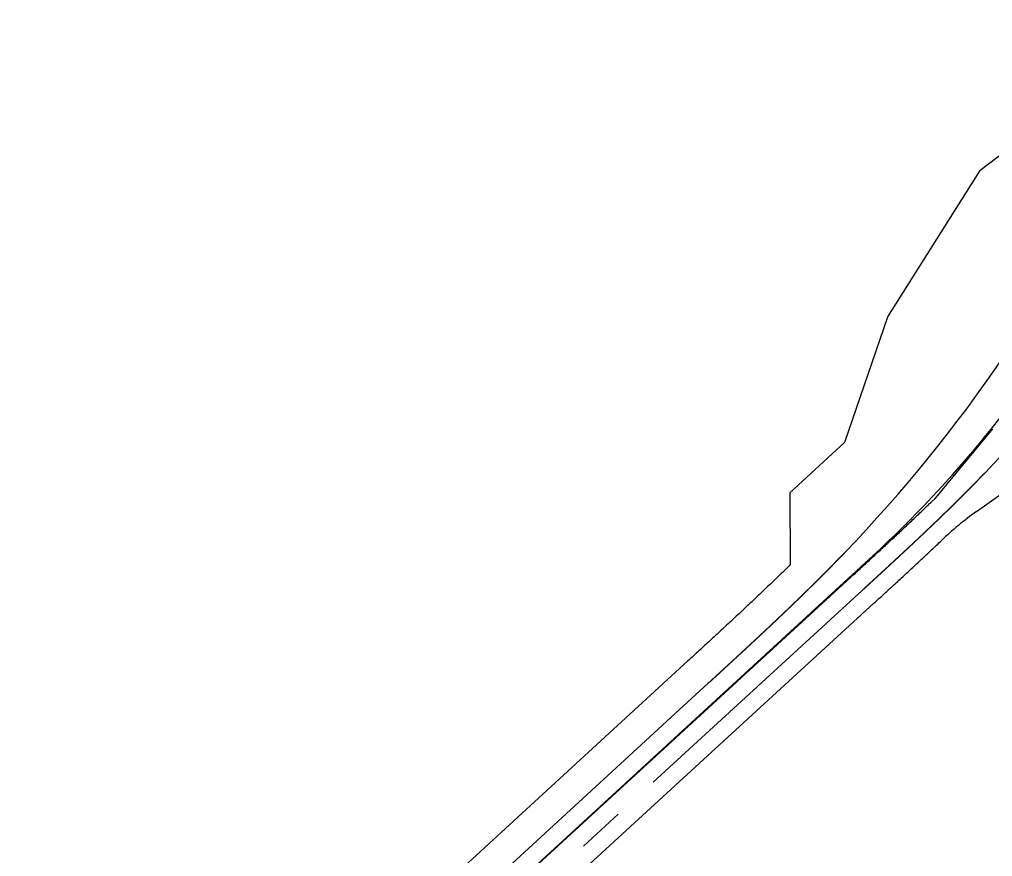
# Model space of a CAD drawing. Header units: millimetres. Extents: x 29316 to 52938, y 29851 to 35526.
# Drawn here: x 36376.5 to 36633.7, y 32617.9 to 32839.2 of the extents above; entities that cross this region are included whole.
import ezdxf

# ---------------------------------------------------------------- set-up
doc = ezdxf.new("R2010")
doc.units = ezdxf.units.MM
doc.header["$MEASUREMENT"] = 0
doc.linetypes.add('CENTER2', pattern=[1.125, 0.75, -0.125, 0.125, -0.125])
doc.layers.add('D-道路-车行道边线', color=5, linetype='CONTINUOUS')
doc.layers.add('道路中线_A', color=7, linetype='CONTINUOUS')

msp = doc.modelspace()

# ---------------------------------------------------------------- linework, layer by layer
at = {"layer": 'D-道路-车行道边线'}
for p, q in [((36683.11, 32839.24), (36630.42, 32799.31)), ((36606.08, 32760.65), (36630.42, 32799.31)), ((36594.65, 32727.52), (36606.08, 32760.65)), ((36633.72, 32731.05), (36618.16, 32712.28)), ((36594.65, 32727.52), (36580.09, 32714.08)), ((36580.09, 32714.08), (36580.26, 32695.13)), ((36629.49, 32709.16), (36636.82, 32714.35)), ((36602.07, 32697.46), (36467.32, 32573.66)), ((36377.6, 32491.23), (36596.14, 32691.68)), ((36383.82, 32484.45), (36602.35, 32684.9)), ((36561.69, 32660.37), (36377.6, 32491.23))]:
    msp.add_line(p, q, dxfattribs=at)
for points in [[(36596.14, 32691.68), (36596.47, 32691.99), (36596.8, 32692.29), (36597.13, 32692.59), (36597.46, 32692.9), (36597.79, 32693.2), (36598.12, 32693.51), (36598.46, 32693.81), (36598.79, 32694.11), (36599.12, 32694.42), (36599.45, 32694.72), (36599.78, 32695.03), (36600.11, 32695.33), (36600.44, 32695.63), (36600.77, 32695.94), (36601.1, 32696.24), (36601.43, 32696.55), (36601.76, 32696.85), (36602.09, 32697.15), (36602.42, 32697.46), (36602.75, 32697.76), (36603.08, 32698.07), (36603.41, 32698.37), (36603.74, 32698.68), (36604.07, 32698.98), (36604.4, 32699.28), (36604.73, 32699.59), (36605.06, 32699.89), (36605.39, 32700.2), (36605.72, 32700.5), (36606.05, 32700.81), (36606.37, 32701.11), (36606.7, 32701.42), (36607.03, 32701.72), (36607.36, 32702.03), (36607.69, 32702.33), (36608.01, 32702.64), (36608.34, 32702.94), (36608.67, 32703.25), (36609, 32703.56), (36609.32, 32703.86), (36609.65, 32704.17), (36609.98, 32704.47), (36610.3, 32704.78), (36610.63, 32705.09), (36610.95, 32705.39), (36611.28, 32705.7), (36611.61, 32706.01), (36611.93, 32706.31), (36612.26, 32706.62), (36612.58, 32706.93), (36612.9, 32707.24), (36613.23, 32707.54), (36613.55, 32707.85), (36613.88, 32708.16), (36614.2, 32708.47), (36614.52, 32708.78), (36614.85, 32709.08), (36615.17, 32709.39), (36615.49, 32709.7), (36615.81, 32710.01), (36616.13, 32710.32), (36616.46, 32710.63), (36616.78, 32710.94), (36617.1, 32711.25), (36617.42, 32711.56), (36617.74, 32711.87), (36618.06, 32712.18), (36618.16, 32712.28)], [(36602.35, 32684.9), (36602.69, 32685.21), (36603.02, 32685.51), (36603.35, 32685.81), (36603.68, 32686.12), (36604.01, 32686.42), (36604.34, 32686.73), (36604.68, 32687.03), (36605.01, 32687.34), (36605.34, 32687.64), (36605.67, 32687.95), (36606, 32688.25), (36606.34, 32688.56), (36606.67, 32688.86), (36607, 32689.17), (36607.33, 32689.47), (36607.66, 32689.78), (36607.99, 32690.08), (36608.33, 32690.39), (36608.66, 32690.69), (36608.99, 32691), (36609.32, 32691.3), (36609.65, 32691.61), (36609.98, 32691.92), (36610.32, 32692.22), (36610.65, 32692.53), (36610.98, 32692.84), (36611.31, 32693.14), (36611.64, 32693.45), (36611.97, 32693.76), (36612.3, 32694.06), (36612.64, 32694.37), (36612.97, 32694.68), (36613.3, 32694.99), (36613.63, 32695.29), (36613.96, 32695.6), (36614.29, 32695.91), (36614.62, 32696.22), (36614.95, 32696.53), (36615.28, 32696.84), (36615.61, 32697.15), (36615.94, 32697.46), (36616.27, 32697.76), (36616.6, 32698.07), (36616.93, 32698.38), (36617.26, 32698.69), (36617.59, 32699), (36617.92, 32699.32), (36618.25, 32699.63), (36618.58, 32699.94), (36618.91, 32700.25), (36619.24, 32700.56), (36619.56, 32700.87), (36619.89, 32701.18), (36620.22, 32701.5)], [(36580.26, 32695.13), (36579.93, 32694.8), (36579.58, 32694.45), (36579.22, 32694.11), (36578.87, 32693.76), (36578.52, 32693.42), (36578.17, 32693.07), (36577.81, 32692.73), (36577.46, 32692.38), (36577.11, 32692.04), (36576.75, 32691.7), (36576.4, 32691.35), (36576.04, 32691.01), (36575.69, 32690.67), (36575.33, 32690.32), (36574.98, 32689.98), (36574.62, 32689.64), (36574.26, 32689.3), (36573.91, 32688.96), (36573.55, 32688.61), (36573.19, 32688.27), (36572.83, 32687.93), (36572.47, 32687.59), (36572.12, 32687.25), (36571.76, 32686.91), (36571.4, 32686.57), (36571.04, 32686.23), (36570.68, 32685.89), (36570.32, 32685.55), (36569.96, 32685.21), (36569.6, 32684.87), (36569.24, 32684.53), (36568.88, 32684.19), (36568.52, 32683.85), (36568.15, 32683.51), (36567.79, 32683.17), (36567.43, 32682.83), (36567.07, 32682.49), (36566.71, 32682.15), (36566.34, 32681.81), (36565.98, 32681.48), (36565.62, 32681.14), (36565.25, 32680.8), (36564.89, 32680.46), (36564.53, 32680.12), (36564.16, 32679.78), (36563.8, 32679.44), (36563.43, 32679.11), (36563.07, 32678.77), (36562.7, 32678.43), (36562.34, 32678.09), (36561.97, 32677.75), (36561.61, 32677.42), (36561.24, 32677.08), (36560.88, 32676.74), (36560.51, 32676.4), (36560.15, 32676.06), (36559.78, 32675.73), (36559.41, 32675.39), (36559.05, 32675.05), (36558.68, 32674.71), (36558.31, 32674.38), (36557.95, 32674.04), (36557.58, 32673.7), (36557.21, 32673.36), (36556.85, 32673.02), (36556.48, 32672.69), (36556.11, 32672.35), (36555.74, 32672.01), (36555.38, 32671.67), (36555.01, 32671.33), (36554.64, 32671), (36554.27, 32670.66), (36553.9, 32670.32), (36553.54, 32669.98), (36553.17, 32669.64)], [(36553.17, 32669.64), (36369.08, 32500.51)]]:
    msp.add_lwpolyline(points, dxfattribs=at)
for centre, radius, start, end in [((36399.1, 32918.38), 300, 312.5755, 329.2576), ((36675.83, 32643.71), 80.19, 125.3006, 133.9003)]:
    msp.add_arc(centre, radius, start, end, dxfattribs=at)
at = {"layer": '道路中线_A', "color": 6, "linetype": 'CENTER2', "ltscale": 100}
for p, q in [((36599.24, 32688.29), (36380.71, 32487.84)), ((36558.58, 32663.75), (36374.49, 32494.62))]:
    msp.add_line(p, q, dxfattribs=at)
at = {"layer": '道路中线_A', "color": 6, "linetype": 'CENTER2', "ltscale": 100, "flags": 128}
for points in [[(36599.24, 32688.29), (36599.43, 32688.46, -0.000001), (36599.61, 32688.63, -0.000002), (36599.8, 32688.8, -0.000003), (36599.98, 32688.97, -0.000004), (36600.17, 32689.14, -0.000005), (36600.35, 32689.3, -0.000006), (36600.53, 32689.47, -0.000007), (36600.72, 32689.64, -0.000008), (36600.9, 32689.81, -0.000009), (36601.09, 32689.98, -0.00001), (36601.27, 32690.15, -0.000011), (36601.46, 32690.32, -0.000012), (36601.64, 32690.49, -0.000013), (36601.82, 32690.66, -0.000014), (36602.01, 32690.83, -0.000015), (36602.19, 32691, -0.000016), (36602.38, 32691.16, -0.000017), (36602.56, 32691.33, -0.000018), (36602.74, 32691.5, -0.000019), (36602.93, 32691.67, -0.00002), (36603.11, 32691.84, -0.000021), (36603.3, 32692.01, -0.000022), (36603.48, 32692.18, -0.000023), (36603.66, 32692.35, -0.000024), (36603.85, 32692.52, -0.000025), (36604.03, 32692.69, -0.000026), (36604.22, 32692.86, -0.000027), (36604.4, 32693.03, -0.000028), (36604.58, 32693.19, -0.000029), (36604.77, 32693.36, -0.00003), (36604.95, 32693.53, -0.000031), (36605.14, 32693.7, -0.000032), (36605.32, 32693.87, -0.000033), (36605.5, 32694.04, -0.000034), (36605.69, 32694.21, -0.000035), (36605.87, 32694.38, -0.000036), (36606.06, 32694.55, -0.000037), (36606.24, 32694.72, -0.000038), (36606.42, 32694.89, -0.000039), (36606.61, 32695.06, -0.00004), (36606.79, 32695.23, -0.000041), (36606.97, 32695.4, -0.000042), (36607.16, 32695.57, -0.000043), (36607.34, 32695.74, -0.000044), (36607.52, 32695.91, -0.000045), (36607.71, 32696.08, -0.000046), (36607.89, 32696.25, -0.000047), (36608.08, 32696.42, -0.000048), (36608.26, 32696.59, -0.000049), (36608.44, 32696.76, -0.00005), (36608.63, 32696.93, -0.000051), (36608.81, 32697.1, -0.000052), (36608.99, 32697.27, -0.000053), (36609.18, 32697.44, -0.000054), (36609.36, 32697.61, -0.000055), (36609.54, 32697.78, -0.000056), (36609.73, 32697.95, -0.000057), (36609.91, 32698.12, -0.000058), (36610.09, 32698.29, -0.000059), (36610.27, 32698.46, -0.00006), (36610.46, 32698.63, -0.000061), (36610.64, 32698.8, -0.000062), (36610.82, 32698.97, -0.000063), (36611.01, 32699.14, -0.000064), (36611.19, 32699.31, -0.000065), (36611.37, 32699.48, -0.000066), (36611.55, 32699.65, -0.000067), (36611.74, 32699.82, -0.000068), (36611.92, 32699.99, -0.000069), (36612.1, 32700.16, -0.00007), (36612.28, 32700.33, -0.000071), (36612.47, 32700.5, -0.000072), (36612.65, 32700.67, -0.000073), (36612.83, 32700.85, -0.000074), (36613.01, 32701.02, -0.000075), (36613.2, 32701.19, -0.000076), (36613.38, 32701.36, -0.000077), (36613.56, 32701.53, -0.000078), (36613.74, 32701.7, -0.000079), (36613.93, 32701.87, -0.00008), (36614.11, 32702.04, -0.000081), (36614.29, 32702.22, -0.000082), (36614.47, 32702.39, -0.000083), (36614.65, 32702.56, -0.000084), (36614.84, 32702.73, -0.000085), (36615.02, 32702.9, -0.000086), (36615.2, 32703.07, -0.000087), (36615.38, 32703.24, -0.000088), (36615.56, 32703.42, -0.000089), (36615.74, 32703.59, -0.00009), (36615.93, 32703.76, -0.000091), (36616.11, 32703.93, -0.000092), (36616.29, 32704.1, -0.000093), (36616.47, 32704.28, -0.000094), (36616.65, 32704.45, -0.000095), (36616.83, 32704.62, -0.000096), (36617.01, 32704.79, -0.000097), (36617.19, 32704.97, -0.000098), (36617.37, 32705.14, -0.000099), (36617.56, 32705.31, -0.0001), (36617.74, 32705.48, -0.000101), (36617.92, 32705.66, -0.000102), (36618.1, 32705.83, -0.000103), (36618.28, 32706, -0.000104), (36618.46, 32706.18, -0.000105), (36618.64, 32706.35, -0.000106), (36618.82, 32706.52, -0.000107), (36619, 32706.69, -0.000108), (36619.18, 32706.87, -0.000109), (36619.36, 32707.04, -0.00011), (36619.54, 32707.21, -0.000111), (36619.72, 32707.39, -0.000112), (36619.9, 32707.56, -0.000113), (36620.08, 32707.74, -0.000114), (36620.26, 32707.91, -0.000115), (36620.44, 32708.08, -0.000116), (36620.62, 32708.26, -0.000117), (36620.8, 32708.43, -0.000118), (36620.98, 32708.6, -0.000119), (36621.16, 32708.78, -0.00012), (36621.34, 32708.95, -0.000121), (36621.52, 32709.13, -0.000122), (36621.7, 32709.3, -0.000123), (36621.87, 32709.48, -0.000124), (36622.05, 32709.65, -0.000125), (36622.23, 32709.83, -0.000125), (36622.41, 32710, -0.000126), (36622.59, 32710.17, -0.000127), (36622.77, 32710.35, -0.000128), (36622.95, 32710.52, -0.000129), (36623.13, 32710.7, -0.00013), (36623.3, 32710.88, -0.000131), (36623.48, 32711.05, -0.000132), (36623.66, 32711.23, -0.000133), (36623.84, 32711.4, -0.000134), (36624.02, 32711.58, -0.000135), (36624.19, 32711.75, -0.000136), (36624.37, 32711.93, -0.000137), (36624.55, 32712.1, -0.000138), (36624.73, 32712.28, -0.000139), (36624.9, 32712.46, -0.00014), (36625.08, 32712.63, -0.000141), (36625.26, 32712.81, -0.000142), (36625.44, 32712.99, -0.000143), (36625.61, 32713.16, -0.000144), (36625.79, 32713.34, -0.000145), (36625.97, 32713.51, -0.000146), (36626.14, 32713.69, -0.000147), (36626.32, 32713.87, -0.000148), (36626.5, 32714.05, -0.000149), (36626.67, 32714.22, -0.00015), (36626.85, 32714.4, -0.000151), (36627.03, 32714.58, -0.000152), (36627.2, 32714.75, -0.000153), (36627.38, 32714.93, -0.000154), (36627.55, 32715.11, -0.000155), (36627.73, 32715.29, -0.000156), (36627.91, 32715.47, -0.000157), (36628.08, 32715.64, -0.000158), (36628.26, 32715.82, -0.000159), (36628.43, 32716, -0.00016), (36628.61, 32716.18, -0.000161), (36628.78, 32716.36, -0.000162), (36628.96, 32716.53, -0.000163), (36629.13, 32716.71, -0.000164), (36629.31, 32716.89, -0.000165), (36629.48, 32717.07, -0.000166), (36629.66, 32717.25, -0.000167), (36629.83, 32717.43, -0.000168), (36630.01, 32717.61, -0.000169), (36630.18, 32717.79, -0.00017), (36630.35, 32717.97, -0.000171), (36630.53, 32718.15, -0.000172), (36630.7, 32718.33, -0.000173), (36630.87, 32718.51, -0.000174), (36631.05, 32718.69, -0.000175), (36631.22, 32718.87, -0.000176), (36631.4, 32719.05, -0.000177), (36631.57, 32719.23, -0.000178), (36631.74, 32719.41)], [(36594.68, 32698.33, 0.000173), (36594.49, 32698.13, 0.000172), (36594.3, 32697.93, 0.000171), (36594.1, 32697.73, 0.00017), (36593.91, 32697.53, 0.000169), (36593.72, 32697.33, 0.000168), (36593.52, 32697.14, 0.000167), (36593.33, 32696.94, 0.000166), (36593.14, 32696.74, 0.000165), (36592.94, 32696.54, 0.000164), (36592.75, 32696.34, 0.000163), (36592.56, 32696.14, 0.000163), (36592.36, 32695.94, 0.000162), (36592.17, 32695.74, 0.000161), (36591.97, 32695.54, 0.00016), (36591.78, 32695.34, 0.000159), (36591.59, 32695.15, 0.000158), (36591.39, 32694.95, 0.000157), (36591.2, 32694.75, 0.000156), (36591, 32694.55, 0.000155), (36590.81, 32694.35, 0.000154), (36590.61, 32694.16, 0.000153), (36590.42, 32693.96, 0.000152), (36590.22, 32693.76, 0.000151), (36590.02, 32693.56, 0.00015), (36589.83, 32693.37, 0.000149), (36589.63, 32693.17, 0.000148), (36589.44, 32692.97, 0.000147), (36589.24, 32692.78, 0.000146), (36589.05, 32692.58, 0.000145), (36588.85, 32692.38, 0.000144), (36588.65, 32692.19, 0.000143), (36588.46, 32691.99, 0.000142), (36588.26, 32691.79, 0.000141), (36588.06, 32691.6, 0.00014), (36587.87, 32691.4, 0.000139), (36587.67, 32691.2, 0.000138), (36587.47, 32691.01, 0.000137), (36587.28, 32690.81, 0.000136), (36587.08, 32690.62, 0.000136), (36586.88, 32690.42, 0.000135), (36586.68, 32690.23, 0.000134), (36586.49, 32690.03, 0.000133), (36586.29, 32689.83, 0.000132), (36586.09, 32689.64, 0.000131), (36585.89, 32689.44, 0.00013), (36585.7, 32689.25, 0.000129), (36585.5, 32689.05, 0.000128), (36585.3, 32688.86, 0.000127), (36585.1, 32688.67, 0.000126), (36584.9, 32688.47, 0.000125), (36584.71, 32688.28, 0.000124), (36584.51, 32688.08, 0.000123), (36584.31, 32687.89, 0.000122), (36584.11, 32687.69, 0.000121), (36583.91, 32687.5, 0.00012), (36583.71, 32687.31, 0.000119), (36583.51, 32687.11, 0.000118), (36583.31, 32686.92, 0.000117), (36583.12, 32686.72, 0.000116), (36582.92, 32686.53, 0.000115), (36582.72, 32686.34, 0.000114), (36582.52, 32686.14, 0.000113), (36582.32, 32685.95, 0.000112), (36582.12, 32685.76, 0.000111), (36581.92, 32685.56, 0.00011), (36581.72, 32685.37, 0.000109), (36581.52, 32685.18, 0.000109), (36581.32, 32684.99, 0.000108), (36581.12, 32684.79, 0.000107), (36580.92, 32684.6, 0.000106), (36580.72, 32684.41, 0.000105), (36580.52, 32684.21, 0.000104), (36580.32, 32684.02, 0.000103), (36580.12, 32683.83, 0.000102), (36579.92, 32683.64, 0.000101), (36579.72, 32683.45, 0.0001), (36579.52, 32683.25, 0.000099), (36579.32, 32683.06, 0.000098), (36579.12, 32682.87, 0.000097), (36578.91, 32682.68, 0.000096), (36578.71, 32682.49, 0.000095), (36578.51, 32682.29, 0.000094), (36578.31, 32682.1, 0.000093), (36578.11, 32681.91, 0.000092), (36577.91, 32681.72, 0.000091), (36577.71, 32681.53, 0.00009), (36577.51, 32681.34, 0.000089), (36577.3, 32681.14, 0.000088), (36577.1, 32680.95, 0.000087), (36576.9, 32680.76, 0.000086), (36576.7, 32680.57, 0.000085), (36576.5, 32680.38, 0.000084), (36576.3, 32680.19, 0.000083), (36576.09, 32680, 0.000082), (36575.89, 32679.81, 0.000082), (36575.69, 32679.62, 0.000081), (36575.49, 32679.43, 0.00008), (36575.29, 32679.24, 0.000079), (36575.08, 32679.05, 0.000078), (36574.88, 32678.85, 0.000077), (36574.68, 32678.66, 0.000076), (36574.48, 32678.47, 0.000075), (36574.28, 32678.28, 0.000074), (36574.07, 32678.09, 0.000073), (36573.87, 32677.9, 0.000072), (36573.67, 32677.71, 0.000071), (36573.47, 32677.52, 0.00007), (36573.26, 32677.33, 0.000069), (36573.06, 32677.14, 0.000068), (36572.86, 32676.95, 0.000067), (36572.65, 32676.76, 0.000066), (36572.45, 32676.57, 0.000065), (36572.25, 32676.38, 0.000064), (36572.05, 32676.19, 0.000063), (36571.84, 32676, 0.000062), (36571.64, 32675.82, 0.000061), (36571.44, 32675.63, 0.00006), (36571.23, 32675.44, 0.000059), (36571.03, 32675.25, 0.000058), (36570.83, 32675.06, 0.000057), (36570.62, 32674.87, 0.000056), (36570.42, 32674.68, 0.000055), (36570.22, 32674.49, 0.000054), (36570.01, 32674.3, 0.000054), (36569.81, 32674.11, 0.000053), (36569.61, 32673.92, 0.000052), (36569.4, 32673.73, 0.000051), (36569.2, 32673.54, 0.00005), (36569, 32673.36, 0.000049), (36568.79, 32673.17, 0.000048), (36568.59, 32672.98, 0.000047), (36568.39, 32672.79, 0.000046), (36568.18, 32672.6, 0.000045), (36567.98, 32672.41, 0.000044), (36567.77, 32672.22, 0.000043), (36567.57, 32672.03, 0.000042), (36567.37, 32671.84, 0.000041), (36567.16, 32671.66, 0.00004), (36566.96, 32671.47, 0.000039), (36566.75, 32671.28, 0.000038), (36566.55, 32671.09, 0.000037), (36566.35, 32670.9, 0.000036), (36566.14, 32670.71, 0.000035), (36565.94, 32670.52, 0.000034), (36565.73, 32670.34, 0.000033), (36565.53, 32670.15, 0.000032), (36565.33, 32669.96, 0.000031), (36565.12, 32669.77, 0.00003), (36564.92, 32669.58, 0.000029), (36564.71, 32669.39, 0.000028), (36564.51, 32669.21, 0.000027), (36564.31, 32669.02, 0.000027), (36564.1, 32668.83, 0.000026), (36563.9, 32668.64, 0.000025), (36563.69, 32668.45, 0.000024), (36563.49, 32668.27, 0.000023), (36563.28, 32668.08, 0.000022), (36563.08, 32667.89, 0.000021), (36562.88, 32667.7, 0.00002), (36562.67, 32667.51, 0.000019), (36562.47, 32667.32, 0.000018), (36562.26, 32667.14, 0.000017), (36562.06, 32666.95, 0.000016), (36561.85, 32666.76, 0.000015), (36561.65, 32666.57, 0.000014), (36561.44, 32666.38, 0.000013), (36561.24, 32666.2, 0.000012), (36561.04, 32666.01, 0.000011), (36560.83, 32665.82, 0.00001), (36560.63, 32665.63, 0.000009), (36560.42, 32665.44, 0.000008), (36560.22, 32665.26, 0.000007), (36560.01, 32665.07, 0.000006), (36559.81, 32664.88, 0.000005), (36559.6, 32664.69, 0.000004), (36559.4, 32664.5, 0.000003), (36559.19, 32664.32, 0.000002), (36558.99, 32664.13, 0.000001), (36558.79, 32663.94, 0), (36558.58, 32663.75)]]:
    msp.add_lwpolyline(points, format="xyb", dxfattribs=at)
at = {"layer": '道路中线_A', "color": 6, "linetype": 'CENTER2', "ltscale": 100}
for centre, radius, start, end in [((36379.07, 32961.6), 350, 316.212, 325.3281), ((36306.19, 32975.41), 400, 316.1565, 325.6766)]:
    msp.add_arc(centre, radius, start, end, dxfattribs=at)

doc.saveas('drawing.dxf')
